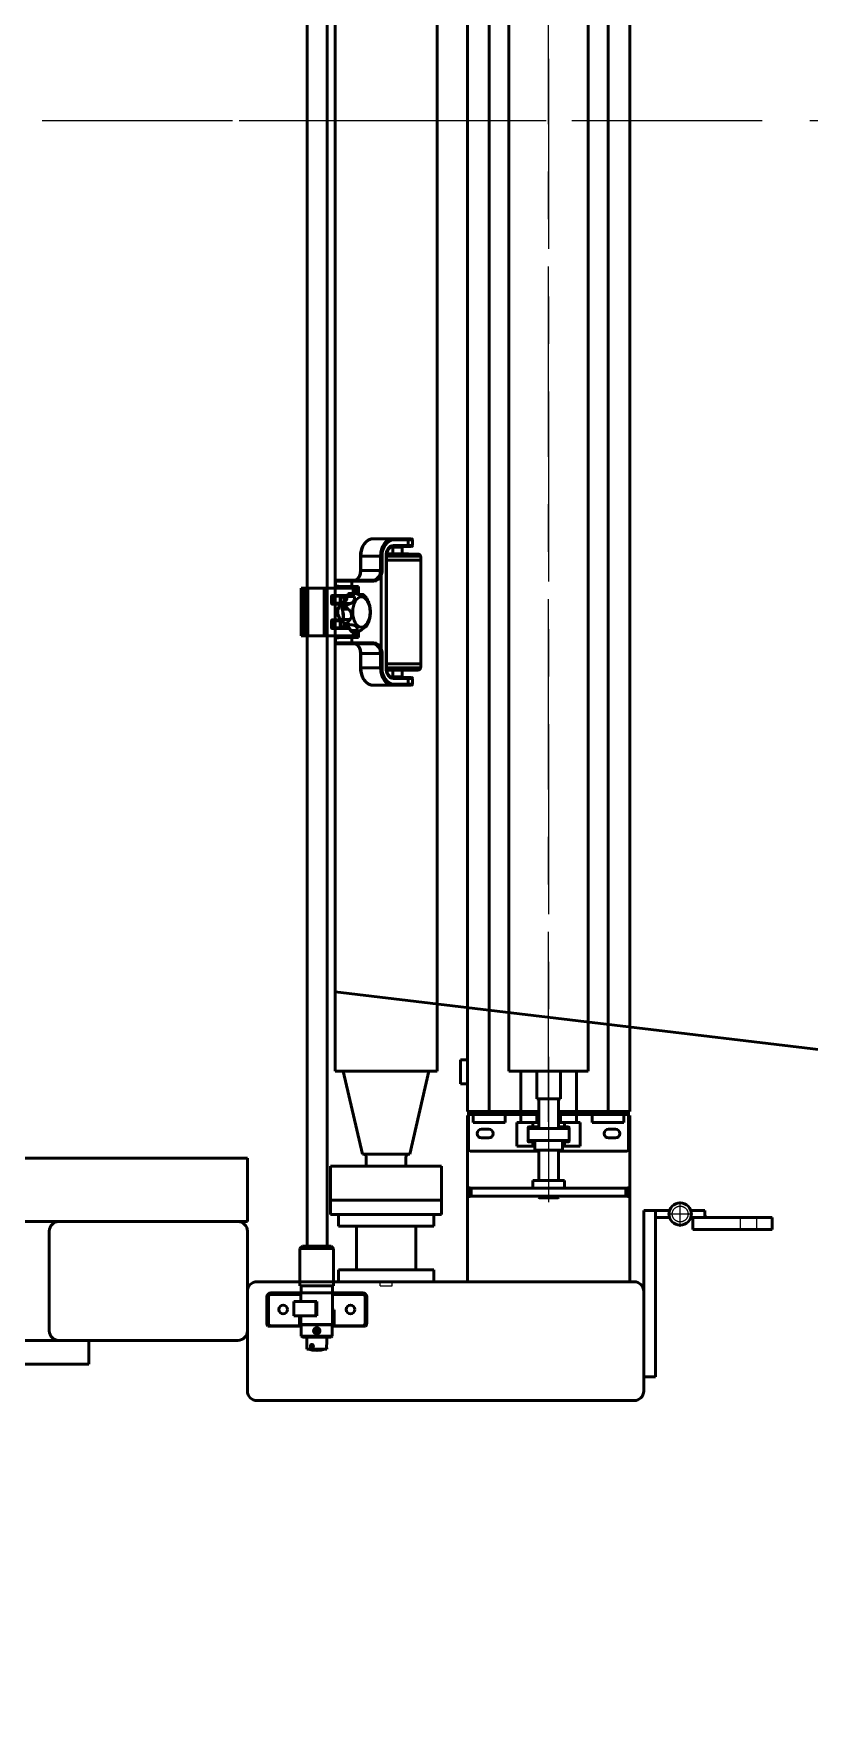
# Model space of a CAD drawing. Header units: millimetres. Extents: x 0 to 35640, y 0 to 17820.
# Drawn here: x 21320 to 22300, y 5279 to 7389 of the extents above; entities that cross this region are included whole.
import ezdxf

# ---------------------------------------------------------------- set-up
doc = ezdxf.new("R2010")
doc.units = ezdxf.units.MM
doc.header["$LTSCALE"] = 60
for name, pattern in [('ACISOWELD', [3, 2, -1]), ('AM_ISO02W050x2', [3.75, 3, -0.75]), ('AM_ISO08W050x2', [9, 6, -0.75, 1.5, -0.75]), ('CENTER', [7, 4, -1, 1, -1])]:
    doc.linetypes.add(name, pattern=pattern)
for name, color, linetype, lineweight in [('AM_0', 7, 'Continuous', 50), ('AM_3', 6, 'ACISOWELD', 25), ('AM_7', 4, 'CENTER', 25), ('AM_8', 1, 'Continuous', 25)]:
    doc.layers.add(name, color=color, linetype=linetype, lineweight=lineweight)

# ---------------------------------------------------------------- blocks, each defined once
blk = doc.blocks.new('ANC BASE USC')
at = {"layer": 'AM_0', "color": 1, "linetype": 'Continuous'}
for p, q in [((410, 0), (0, 0)), ((0, 0), (0, -80)), ((1310, 0), (510, 0)), ((2050, 0), (1410, 0)), ((2050, 0), (2050, -80)), ((0, -80), (415, -80)), ((505, -80), (1315, -80)), ((1405, -80), (2050, -80))]:
    blk.add_line(p, q, dxfattribs=at)
blk = doc.blocks.new('MONT USC')
at = {"layer": 'AM_0', "color": 1, "linetype": 'Continuous'}
for p, q in [((-113, 150), (113, 150)), ((-125, 11.01), (-125, 138)), ((125, 138), (125, 12)), ((113, 0), (-113, 0))]:
    blk.add_line(p, q, dxfattribs=at)
for centre, start, end in [((-113, 138), 90, 180), ((113, 138), 0, 90), ((-113, 12), 180, 270), ((113, 12), 270, 0)]:
    blk.add_arc(centre, 12, start, end, dxfattribs=at)
blk = doc.blocks.new('A$C8b9744b1')
at = {"color": 1}
for p, q in [((5639.3, 425.3), (5639.3, 635.3)), ((5640.8, 635.3), (5639.3, 635.3)), ((5844.3, 635.3), (5842.8, 635.3)), ((5844.3, 635.3), (5844.3, 425.3)), ((5844.3, 425.3), (5639.3, 425.3))]:
    blk.add_line(p, q, dxfattribs=at)
at = {"layer": 'AM_0', "color": 1}
for p, q in [((5437.3, 3312.3), (5437.3, 470.3)), ((5462.3, 470.3), (5462.3, 3312.3)), ((5639.3, 3142.3), (5639.3, 705.3)), ((5666.8, 3142.3), (5666.8, 640.3)), ((5816.8, 640.3), (5816.8, 3142.3)), ((5844.3, 640.3), (5844.3, 3142.3)), ((5472.3, 3091.3), (5472.3, 691.3)), ((5601.3, 3091.3), (5601.3, 691.3)), ((5691.8, 691.3), (5691.8, 3091.3)), ((5791.8, 691.3), (5791.8, 3091.3)), ((5532.3, 1363.4), (5520.4, 1363.4)), ((5532.3, 1363.4), (5533.4, 1363.4)), ((5545.2, 1363.4), (5533.4, 1363.4)), ((5563.6, 1363.4), (5545.2, 1363.4)), ((5545.2, 1353.4), (5563.6, 1353.4)), ((5545.7, 1353.4), (5545.2, 1352.9)), ((5557.2, 1352.9), (5545.2, 1352.9)), ((5545.2, 1352.9), (5545.2, 1344.4)), ((5546.2, 1361.9), (5564.6, 1361.9)), ((5564.6, 1354.9), (5546.2, 1354.9)), ((5556.7, 1353.4), (5557.2, 1352.9)), ((5557.2, 1352.9), (5557.2, 1344.4)), ((5563.6, 1363.4), (5568.7, 1363.4)), ((5568.7, 1353.4), (5563.6, 1353.4)), ((5570.2, 1361.9), (5564.6, 1361.9)), ((5564.6, 1361.9), (5564.6, 1354.9)), ((5564.6, 1354.9), (5570.2, 1354.9)), ((5570.2, 1354.9), (5570.2, 1361.9)), ((5504.4, 1341.4), (5504.9, 1341.4)), ((5504.4, 1341.4), (5504.4, 1323.2)), ((5504.9, 1323.2), (5504.9, 1341.4)), ((5504.9, 1341.4), (5529.6, 1341.4)), ((5531.7, 1341.4), (5529.6, 1341.4)), ((5529.6, 1341.4), (5529.6, 1323.2)), ((5531.7, 1323.2), (5531.7, 1341.4)), ((5536.7, 1341.4), (5536.7, 1200.4)), ((5536.7, 1341.4), (5537.1, 1341.4)), ((5537.1, 1341.4), (5537.1, 1200.4)), ((5580.3, 1341.2), (5537.1, 1341.2)), ((5537.1, 1336.4), (5580.7, 1336.4)), ((5576.8, 1344.1), (5537.3, 1344.1)), ((5537.3, 1343.8), (5578.2, 1343.8)), ((5578.2, 1343.8), (5537.3, 1343.8)), ((5565.2, 1344.4), (5537.4, 1344.4)), ((5565.2, 1344.4), (5565.4, 1344.1)), ((5580.7, 1336.4), (5580.7, 1205.4)), ((5472.8, 1303.4), (5472.8, 1309.7)), ((5493.7, 1309.7), (5472.8, 1309.7)), ((5474.3, 1311.2), (5492.8, 1311.2)), ((5520, 1311.2), (5492.8, 1311.2)), ((5493.7, 1303.2), (5493.7, 1309.7)), ((5493.7, 1309.7), (5520.9, 1309.7)), ((5504.9, 1323.2), (5504.4, 1323.2)), ((5529.6, 1323.2), (5504.9, 1323.2)), ((5531.7, 1323.2), (5529.6, 1323.2)), ((5530.7, 1224.7), (5530.7, 1317)), ((5429.4, 1301.1), (5429.4, 1240.6)), ((5429.4, 1301.1), (5429.5, 1301.1)), ((5429.5, 1240.6), (5429.5, 1301.1)), ((5429.5, 1301.1), (5433, 1301.1)), ((5433, 1301.1), (5434.6, 1301.1)), ((5433, 1240.6), (5433, 1301.1)), ((5434.6, 1301.1), (5434.6, 1240.6)), ((5434.6, 1301.1), (5437, 1301.1)), ((5437, 1240.6), (5437, 1301.1)), ((5437, 1301.1), (5438.1, 1301.1)), ((5438.1, 1301.1), (5438.1, 1240.6)), ((5458.8, 1301.1), (5438.1, 1301.1)), ((5458.8, 1301.1), (5462.1, 1301.1)), ((5458.8, 1301.1), (5458.8, 1240.6)), ((5462.1, 1240.6), (5462.1, 1301.1)), ((5462.1, 1301.1), (5495.3, 1301.1)), ((5467.9, 1290.9), (5467.9, 1281.9)), ((5467.9, 1290.9), (5468.1, 1290.9)), ((5468.1, 1290.9), (5469.6, 1290.9)), ((5468.1, 1290.9), (5468.1, 1281.9)), ((5488.2, 1291.9), (5468.9, 1291.9)), ((5469.6, 1290.9), (5478.8, 1290.9)), ((5469.6, 1281.9), (5469.6, 1290.9)), ((5476.6, 1303.4), (5472.8, 1303.4)), ((5476.6, 1303.4), (5476.6, 1303.2)), ((5493.7, 1303.2), (5476.6, 1303.2)), ((5478.1, 1301.9), (5478.3, 1301.9)), ((5478.1, 1301.1), (5478.1, 1301.9)), ((5478.3, 1301.1), (5478.3, 1301.9)), ((5478.3, 1301.9), (5480, 1301.9)), ((5478.8, 1290.9), (5478.8, 1281.9)), ((5479.4, 1281.4), (5479.4, 1291.9)), ((5480.6, 1301.9), (5480, 1301.9)), ((5480, 1301.9), (5480, 1301.1)), ((5480.6, 1301.1), (5480.6, 1301.9)), ((5486.5, 1285.9), (5486.5, 1291.9)), ((5496.5, 1290.3), (5487.8, 1290.3)), ((5489.5, 1294), (5494, 1294)), ((5494.2, 1294.1), (5489.7, 1294.1)), ((5496.7, 1294.4), (5490.7, 1294.4)), ((5493.7, 1303.2), (5501.9, 1303.2)), ((5495.3, 1301.1), (5495.3, 1294.4)), ((5495.3, 1301.1), (5496, 1301.1)), ((5496, 1301.1), (5496, 1294.4)), ((5499.1, 1294.1), (5499.1, 1303.2)), ((5500.3, 1293.8), (5500.3, 1303.2)), ((5507.2, 1293.2), (5501.4, 1293.2)), ((5507.6, 1293.1), (5501.8, 1293.1)), ((5501.9, 1293.2), (5501.9, 1303.2)), ((5468.1, 1281.9), (5467.9, 1281.9)), ((5469.6, 1281.9), (5468.1, 1281.9)), ((5482.4, 1280.9), (5468.9, 1280.9)), ((5478.8, 1281.9), (5469.6, 1281.9)), ((5475.1, 1274.9), (5475.7, 1274.9)), ((5475.1, 1266.9), (5475.7, 1266.9)), ((5475.8, 1275.1), (5475.3, 1275.1)), ((5475.3, 1266.6), (5475.8, 1266.6)), ((5483, 1281.4), (5479.4, 1281.4)), ((5481, 1279.9), (5481.8, 1279.9)), ((5485.7, 1278.2), (5481.2, 1278.2)), ((5481.2, 1278), (5485.7, 1278)), ((5489.1, 1274.3), (5481.4, 1274.3)), ((5485.8, 1285.4), (5483, 1285.4)), ((5483, 1285.4), (5483, 1281.4)), ((5491.8, 1281.5), (5483.2, 1281.5)), ((5485.8, 1284.5), (5485.8, 1285.4)), ((5486.2, 1285.4), (5485.8, 1285.4)), ((5467.9, 1259.9), (5467.9, 1250.9)), ((5467.9, 1259.9), (5468.1, 1259.9)), ((5468.1, 1250.9), (5467.9, 1250.9)), ((5468.1, 1259.9), (5469.6, 1259.9)), ((5468.1, 1259.9), (5468.1, 1250.9)), ((5469.6, 1250.9), (5468.1, 1250.9)), ((5468.9, 1260.9), (5482.7, 1260.9)), ((5468.9, 1249.9), (5491, 1249.9)), ((5469.6, 1259.9), (5478.8, 1259.9)), ((5469.6, 1250.9), (5469.6, 1259.9)), ((5478.8, 1250.9), (5469.6, 1250.9)), ((5478.8, 1259.9), (5478.8, 1250.9)), ((5479.4, 1249.9), (5479.4, 1260.4)), ((5479.4, 1260.4), (5482.7, 1260.4)), ((5481, 1261.9), (5482.9, 1261.9)), ((5491.5, 1261.5), (5482.9, 1261.5)), ((5483, 1257.1), (5483, 1256.4)), ((5483, 1256.4), (5483.2, 1256.4)), ((5487.6, 1256.7), (5483.1, 1256.7)), ((5483.2, 1256.5), (5487.7, 1256.5)), ((5492.7, 1254.6), (5484.9, 1254.6)), ((5486.5, 1249.9), (5486.5, 1254.3)), ((5488.5, 1253.1), (5488.5, 1249.9)), ((5499.7, 1247.6), (5492, 1247.6)), ((5498.4, 1245.9), (5493.9, 1245.9)), ((5494, 1245.9), (5498.5, 1245.9)), ((5498.8, 1245.9), (5494.1, 1245.9)), ((5495.3, 1245.9), (5495.3, 1240.6)), ((5496, 1245.9), (5496, 1240.6)), ((5499.1, 1238.6), (5499.1, 1245.9)), ((5500.3, 1238.6), (5500.3, 1246)), ((5501.9, 1238.6), (5501.9, 1246.3)), ((5511.3, 1252.4), (5511.1, 1252.4)), ((5429.5, 1240.6), (5429.4, 1240.6)), ((5433, 1240.6), (5429.5, 1240.6)), ((5434.6, 1240.6), (5433, 1240.6)), ((5437, 1240.6), (5434.6, 1240.6)), ((5438.1, 1240.6), (5437, 1240.6)), ((5438.1, 1240.6), (5458.8, 1240.6)), ((5462.1, 1240.6), (5458.8, 1240.6)), ((5495.3, 1240.6), (5462.1, 1240.6)), ((5472.8, 1238.4), (5476.6, 1238.4)), ((5472.8, 1232.1), (5472.8, 1238.4)), ((5472.8, 1232.1), (5493.7, 1232.1)), ((5492.8, 1230.6), (5474.3, 1230.6)), ((5476.6, 1238.6), (5476.6, 1238.4)), ((5476.6, 1238.6), (5493.7, 1238.6)), ((5478.1, 1239.9), (5478.1, 1240.6)), ((5478.1, 1239.9), (5478.3, 1239.9)), ((5478.3, 1239.9), (5478.3, 1240.6)), ((5480, 1239.9), (5478.3, 1239.9)), ((5480, 1240.6), (5480, 1239.9)), ((5480.6, 1239.9), (5480, 1239.9)), ((5480.6, 1239.9), (5480.6, 1240.6)), ((5492.8, 1230.6), (5520, 1230.6)), ((5501.9, 1238.6), (5493.7, 1238.6)), ((5493.7, 1232.1), (5493.7, 1238.6)), ((5520.9, 1232.1), (5493.7, 1232.1)), ((5496, 1240.6), (5495.3, 1240.6)), ((5504.4, 1218.6), (5504.9, 1218.6)), ((5504.4, 1218.6), (5504.4, 1200.4)), ((5504.9, 1200.4), (5504.9, 1218.6)), ((5504.9, 1218.6), (5529.6, 1218.6)), ((5529.6, 1218.6), (5531.7, 1218.6)), ((5529.6, 1218.6), (5529.6, 1200.4)), ((5531.7, 1200.4), (5531.7, 1218.6)), ((5537.1, 1205.4), (5580.7, 1205.4)), ((5504.4, 1200.4), (5504.9, 1200.4)), ((5529.6, 1200.4), (5504.9, 1200.4)), ((5531.7, 1200.4), (5529.6, 1200.4)), ((5536.7, 1200.4), (5537.1, 1200.4)), ((5580.3, 1200.5), (5537.1, 1200.5)), ((5578.2, 1197.9), (5537.3, 1197.9)), ((5537.3, 1197.9), (5578.2, 1197.9)), ((5576.8, 1197.6), (5537.3, 1197.6)), ((5537.4, 1197.4), (5565.2, 1197.4)), ((5545.2, 1188.9), (5545.2, 1197.4)), ((5545.2, 1188.9), (5557.2, 1188.9)), ((5545.7, 1188.4), (5545.2, 1188.9)), ((5563.6, 1188.4), (5545.2, 1188.4)), ((5546.2, 1186.9), (5564.6, 1186.9)), ((5556.7, 1188.4), (5557.2, 1188.9)), ((5557.2, 1188.9), (5557.2, 1197.4)), ((5563.6, 1188.4), (5568.7, 1188.4)), ((5570.2, 1186.9), (5564.6, 1186.9)), ((5564.6, 1186.9), (5564.6, 1179.9)), ((5565.2, 1197.4), (5565.4, 1197.6)), ((5570.2, 1179.9), (5570.2, 1186.9)), ((5520.4, 1178.4), (5545.2, 1178.4)), ((5545.2, 1178.4), (5563.6, 1178.4)), ((5564.6, 1179.9), (5546.2, 1179.9)), ((5568.7, 1178.4), (5563.6, 1178.4)), ((5564.6, 1179.9), (5570.2, 1179.9)), ((5630.8, 675.3), (5630.8, 705.3)), ((5630.8, 705.3), (5639.3, 705.3)), ((5639.3, 705.3), (5639.3, 640.3)), ((5601.3, 691.3), (5472.3, 691.3)), ((5506.8, 586.3), (5482.7, 691.3)), ((5566.8, 586.3), (5590.9, 691.3)), ((5639.3, 675.3), (5630.8, 675.3)), ((5691.8, 691.3), (5791.8, 691.3)), ((5706.8, 640.3), (5706.8, 691.3)), ((5726.8, 656.3), (5726.8, 691.3)), ((5756.8, 656.3), (5756.8, 691.3)), ((5776.8, 640.3), (5776.8, 691.3)), ((5726.8, 656.3), (5756.8, 656.3)), ((5729.3, 618.8), (5729.3, 656.3)), ((5754.3, 618.8), (5754.3, 656.3)), ((5639.3, 640.3), (5729.3, 640.3)), ((5640.8, 640.3), (5640.8, 592.3)), ((5729.3, 636.3), (5640.8, 636.3)), ((5646.8, 636.3), (5646.8, 626.3)), ((5686.8, 626.3), (5686.8, 636.3)), ((5726.8, 636.3), (5706.8, 636.3)), ((5706.8, 636.3), (5706.8, 626.3)), ((5726.8, 636.3), (5726.8, 640.3)), ((5726.8, 626.3), (5726.8, 636.3)), ((5754.3, 640.3), (5844.3, 640.3)), ((5842.8, 636.3), (5754.3, 636.3)), ((5756.8, 636.3), (5756.8, 640.3)), ((5776.8, 636.3), (5756.8, 636.3)), ((5756.8, 636.3), (5756.8, 626.3)), ((5776.8, 626.3), (5776.8, 636.3)), ((5796.8, 626.3), (5796.8, 636.3)), ((5836.8, 636.3), (5836.8, 626.3)), ((5842.8, 592.3), (5842.8, 640.3)), ((5646.8, 626.3), (5686.8, 626.3)), ((5657.3, 617.8), (5666.3, 617.8)), ((5729.3, 626.3), (5701.8, 626.3)), ((5701.8, 626.3), (5701.8, 596.3)), ((5706.8, 626.3), (5726.8, 626.3)), ((5715.9, 619.8), (5715.9, 602.8)), ((5716.8, 618.8), (5741.8, 618.8)), ((5729.3, 620.8), (5716.9, 620.8)), ((5721.9, 626.3), (5721.9, 620.8)), ((5741.8, 618.8), (5766.8, 618.8)), ((5781.8, 626.3), (5754.3, 626.3)), ((5766.8, 620.8), (5754.3, 620.8)), ((5756.8, 626.3), (5776.8, 626.3)), ((5761.7, 620.8), (5761.7, 626.3)), ((5767.8, 602.8), (5767.8, 619.8)), ((5781.8, 596.3), (5781.8, 626.3)), ((5836.8, 626.3), (5796.8, 626.3)), ((5817.3, 617.8), (5826.3, 617.8)), ((5657.3, 606.8), (5666.3, 606.8)), ((5701.8, 596.3), (5724.3, 596.3)), ((5716.8, 603.8), (5741.8, 603.8)), ((5716.9, 601.8), (5724.3, 601.8)), ((5721.9, 601.8), (5721.9, 596.3)), ((5724.3, 591.3), (5724.3, 603.8)), ((5724.3, 591.3), (5741.8, 591.3)), ((5729.3, 553.3), (5729.3, 591.3)), ((5741.8, 603.8), (5766.8, 603.8)), ((5741.8, 591.3), (5759.3, 591.3)), ((5754.3, 553.3), (5754.3, 591.3)), ((5759.3, 591.3), (5759.3, 603.8)), ((5759.3, 601.8), (5766.8, 601.8)), ((5759.3, 596.3), (5781.8, 596.3)), ((5761.7, 596.3), (5761.7, 601.8)), ((5817.3, 606.8), (5826.3, 606.8)), ((5466.8, 528.3), (5466.8, 571.3)), ((5606.8, 571.3), (5466.8, 571.3)), ((5506.8, 586.3), (5566.8, 586.3)), ((5511.8, 582.3), (5511.8, 571.3)), ((5561.8, 571.3), (5561.8, 582.3)), ((5606.8, 528.3), (5606.8, 571.3)), ((5642.8, 590.3), (5729.3, 590.3)), ((5754.3, 590.3), (5840.8, 590.3)), ((5721.8, 553.3), (5741.8, 553.3)), ((5721.8, 553.3), (5721.8, 544.3)), ((5741.8, 553.3), (5761.8, 553.3)), ((5761.8, 553.3), (5761.8, 544.3)), ((5466.8, 528.3), (5466.8, 510.3)), ((5606.8, 528.3), (5466.8, 528.3)), ((5466.8, 528.3), (5606.8, 528.3)), ((5606.8, 510.3), (5606.8, 528.3)), ((5639.8, 543.3), (5639.8, 533.3)), ((5639.8, 543.3), (5639.8, 533.3)), ((5639.8, 543.3), (5741.8, 543.3)), ((5639.8, 533.3), (5741.8, 533.3)), ((5644.3, 543.3), (5644.3, 533.3)), ((5729.3, 531.8), (5729.3, 533.3)), ((5729.3, 531.8), (5729.8, 531.3)), ((5729.3, 531.8), (5754.3, 531.8)), ((5729.8, 531.3), (5753.8, 531.3)), ((5741.9, 543.3), (5843.8, 543.3)), ((5741.9, 533.3), (5843.8, 533.3)), ((5754.3, 531.8), (5753.8, 531.3)), ((5754.3, 531.8), (5754.3, 533.3)), ((5839.3, 543.3), (5839.3, 533.3)), ((5843.8, 543.3), (5843.8, 533.3)), ((5466.8, 510.3), (5529.3, 510.3)), ((5476.8, 495.3), (5476.8, 510.3)), ((5476.8, 510.3), (5596.8, 510.3)), ((5544.3, 510.3), (5606.8, 510.3)), ((5596.8, 495.3), (5596.8, 510.3)), ((5861.8, 305.3), (5861.8, 515.3)), ((5861.8, 515.3), (5876.8, 515.3)), ((5876.8, 506.3), (5876.8, 515.3)), ((5876.8, 515.3), (5894.6, 515.3)), ((5876.8, 515.3), (5876.8, 305.3)), ((5938.8, 515.3), (5921.1, 515.3)), ((5938.8, 506.3), (5938.8, 515.3)), ((5476.8, 495.3), (5596.8, 495.3)), ((5499.3, 440.3), (5499.3, 495.3)), ((5574.3, 440.3), (5574.3, 495.3)), ((5876.8, 506.3), (5894.6, 506.3)), ((5923.8, 506.3), (5921.1, 506.3)), ((6023.8, 506.3), (5923.8, 506.3)), ((5923.8, 506.3), (5923.8, 491.3)), ((6023.8, 491.3), (5923.8, 491.3)), ((6023.8, 506.3), (6023.8, 491.3)), ((5431.1, 470.3), (5428.1, 467.3)), ((5470.6, 467.3), (5428.1, 467.3)), ((5428.1, 467.3), (5428.1, 420.3)), ((5431.1, 470.3), (5436.3, 470.3)), ((5436.5, 470.3), (5462.1, 470.3)), ((5462.3, 470.3), (5467.6, 470.3)), ((5467.6, 470.3), (5470.6, 467.3)), ((5470.6, 467.3), (5470.6, 465)), ((5470.6, 457.6), (5470.6, 420.3)), ((5373.8, 425.3), (5849.8, 425.3)), ((5476.8, 440.3), (5596.8, 440.3)), ((5476.8, 425.3), (5476.8, 440.3)), ((5596.8, 425.3), (5476.8, 425.3)), ((5476.8, 425.3), (5596.8, 425.3)), ((5596.8, 425.3), (5596.8, 440.3)), ((5361.8, 287.3), (5361.8, 413.3)), ((5386.3, 406.3), (5386.3, 372.8)), ((5386.3, 406.3), (5388.3, 406.3)), ((5388.3, 372.8), (5388.3, 406.3)), ((5429.3, 411.3), (5391.3, 411.3)), ((5391.3, 411.3), (5391.3, 409.3)), ((5391.3, 409.3), (5429.3, 409.3)), ((5428.1, 420.3), (5470.6, 420.3)), ((5429.3, 411.3), (5469.3, 411.3)), ((5429.3, 411.3), (5429.3, 400.3)), ((5429.6, 411.3), (5429.6, 420.3)), ((5469.1, 411.3), (5469.1, 420.3)), ((5507.3, 411.3), (5469.3, 411.3)), ((5469.3, 411.3), (5469.3, 371.3)), ((5469.3, 409.3), (5507.3, 409.3)), ((5507.3, 411.3), (5507.3, 409.3)), ((5512.3, 406.3), (5510.3, 406.3)), ((5510.3, 406.3), (5510.3, 372.8)), ((5512.3, 372.8), (5512.3, 406.3)), ((5861.8, 413.3), (5861.8, 287.3)), ((5420.3, 400.3), (5420.4, 400.3)), ((5420.3, 400.3), (5420.3, 382.3)), ((5420.4, 382.3), (5420.3, 382.3)), ((5420.4, 400.3), (5448.2, 400.3)), ((5420.4, 382.3), (5420.4, 400.3)), ((5448.2, 382.3), (5420.4, 382.3)), ((5427.3, 382.3), (5427.3, 369.8)), ((5429.3, 382.3), (5429.3, 371.3)), ((5448.2, 400.3), (5448.2, 382.3)), ((5448.2, 400.3), (5448.3, 400.3)), ((5448.3, 382.3), (5448.2, 382.3)), ((5449.3, 400.3), (5448.3, 400.3)), ((5448.3, 382.3), (5448.3, 400.3)), ((5448.3, 382.3), (5449.3, 382.3)), ((5449.3, 400.3), (5449.3, 382.3)), ((5471.3, 389.8), (5469.3, 387.8)), ((5471.3, 389.8), (5469.3, 389.8)), ((5471.3, 369.8), (5471.3, 389.8)), ((5386.3, 372.8), (5388.3, 372.8)), ((5387.7, 369.3), (5391.3, 369.3)), ((5427.3, 369.8), (5391.3, 369.8)), ((5391.3, 369.3), (5391.3, 369.8)), ((5391.3, 369.3), (5427.3, 369.3)), ((5427.3, 369.8), (5428.1, 369.8)), ((5427.3, 369.3), (5427.3, 369.8)), ((5427.3, 369.3), (5428.1, 369.3)), ((5428.1, 369.8), (5429.3, 369.8)), ((5428.1, 369.3), (5429.4, 369.3)), ((5429.3, 369.8), (5429.3, 371.3)), ((5469.3, 371.3), (5429.3, 371.3)), ((5429.3, 369.8), (5429.8, 369.8)), ((5429.8, 369.3), (5429.4, 369.3)), ((5430.3, 371.3), (5429.8, 370.8)), ((5468.8, 370.8), (5429.8, 370.8)), ((5429.8, 356.8), (5429.8, 370.8)), ((5447.1, 364), (5448.8, 365.6)), ((5447.6, 361.7), (5447.1, 364)), ((5449.9, 361.1), (5447.6, 361.7)), ((5448.8, 365.6), (5451, 364.9)), ((5451.5, 362.7), (5449.9, 361.1)), ((5451, 364.9), (5451.5, 362.7)), ((5468.3, 371.3), (5468.8, 370.8)), ((5468.8, 356.8), (5468.8, 370.8)), ((5468.8, 369.8), (5469.3, 369.8)), ((5469.2, 369.3), (5468.8, 369.3)), ((5469.2, 369.3), (5470.5, 369.3)), ((5469.3, 369.8), (5469.3, 371.3)), ((5469.3, 369.8), (5470.5, 369.8)), ((5470.5, 369.8), (5471.3, 369.8)), ((5470.5, 369.3), (5471.3, 369.3)), ((5471.3, 369.8), (5471.3, 369.3)), ((5507.3, 369.8), (5471.3, 369.8)), ((5471.3, 369.3), (5507.3, 369.3)), ((5507.3, 369.8), (5507.3, 369.3)), ((5507.3, 369.3), (5510.9, 369.3)), ((5512.3, 372.8), (5510.3, 372.8)), ((5429.8, 356.8), (5468.8, 356.8)), ((5431.3, 355.3), (5429.8, 356.8)), ((5467.3, 355.3), (5431.3, 355.3)), ((5436.8, 355.3), (5436.8, 340.3)), ((5461.8, 340.3), (5436.8, 340.3)), ((5461.8, 355.3), (5461.8, 346.1)), ((5461.8, 341.6), (5461.8, 340.3)), ((5467.3, 355.3), (5468.8, 356.8)), ((5876.8, 305.3), (5861.8, 305.3)), ((5849.8, 275.3), (5373.8, 275.3))]:
    blk.add_line(p, q, dxfattribs=at)
blk.add_lwpolyline([(5161.8, 321.2), (4535.6, 321.2), (4535.6, 351.2), (5161.8, 351.2)], close=True, dxfattribs=at)
for centre, radius in [((5907.8, 510.8), 14), ((5406.8, 390.3), 5.5), ((5491.8, 390.3), 5.5), ((5449.3, 363.3), 4), ((5449.3, 363.3), 3.7), ((5449.3, 363.3), 2.31)]:
    blk.add_circle(centre, radius, dxfattribs=at)
for centre, radius, start, end in [((5568.7, 1361.9), 1.5, 0, 90), ((5568.7, 1354.9), 1.5, 270, 0), ((5576.8, 1340.6), 3.5, 67.1937, 90), ((5576.8, 1340.6), 3.5, 9.5941, 67.1937), ((5551.7, 1336.4), 29, 0, 9.5941), ((5474.3, 1309.7), 1.5, 90, 180), ((5474.3, 1232.1), 1.5, 180, 270), ((5551.7, 1205.4), 29, 350.4059, 0), ((5568.7, 1186.9), 1.5, 0, 90), ((5576.8, 1201.1), 3.5, 270, 292.8063), ((5576.8, 1201.1), 3.5, 292.8063, 350.4059), ((5568.7, 1179.9), 1.5, 270, 0), ((5657.3, 612.3), 5.5, 90, 270), ((5666.3, 612.3), 5.5, 270, 90), ((5716.8, 617.8), 1, 90, 180), ((5716.9, 619.8), 1, 90, 180), ((5766.8, 619.8), 1, 0, 90), ((5766.8, 617.8), 1, 0, 90), ((5817.3, 612.3), 5.5, 90, 270), ((5826.3, 612.3), 5.5, 270, 90), ((5642.8, 592.3), 2, 180, 270), ((5716.8, 604.8), 1, 180, 270), ((5716.9, 602.8), 1, 180, 270), ((5766.8, 604.8), 1, 270, 0), ((5766.8, 602.8), 1, 270, 0), ((5840.8, 592.3), 2, 270, 0), ((5507.8, 582.3), 4, 0, 90), ((5565.8, 582.3), 4, 90, 180), ((5720.8, 544.3), 1, 270, 0), ((5762.8, 544.3), 1, 180, 270), ((5373.8, 413.3), 12, 90, 180), ((5849.8, 413.3), 12, 0, 90), ((5391.3, 406.3), 5, 90, 180), ((5391.3, 406.3), 3, 90, 180), ((5507.3, 406.3), 5, 0, 90), ((5507.3, 406.3), 3, 0, 90), ((5391.3, 372.8), 5, 180, 224.427), ((5391.3, 372.8), 3, 180, 270), ((5431.3, 369.8), 2, 180, 194.4775), ((5449.3, 363.3), 2.31, 163.5173, 223.5173), ((5449.3, 363.3), 2.31, 103.5173, 163.5173), ((5449.3, 363.3), 2.31, 223.5173, 283.5173), ((5449.3, 363.3), 2.31, 43.5173, 103.5173), ((5449.3, 363.3), 2.31, 283.5173, 343.5173), ((5449.3, 363.3), 2.31, 343.5173, 43.5173), ((5467.3, 369.8), 2, 345.5225, 0), ((5507.3, 372.8), 3, 270, 0), ((5507.3, 372.8), 5, 315.573, 0), ((5449.3, 379.4), 40.7, 253.8818, 286.1182), ((5373.8, 287.3), 12, 180, 270), ((5849.8, 287.3), 12, 270, 0)]:
    blk.add_arc(centre, radius, start, end, dxfattribs=at)
for centre, major_axis, ratio, start_param, end_param in [((5520.4, 1341.4), (0, 22), 0.707107, 0, 1.570796), ((5545.2, 1341.4), (0, 22), 0.707107, 0, 1.570796), ((5546.2, 1341.4), (0, 20.5), 0.707107, 0, 1.570796), ((5546.2, 1341.4), (0, 13.5), 0.707107, 0, 1.570796), ((5545.2, 1361.9), (0, 1.5), 0.707107, 4.712389, 6.283185), ((5545.2, 1354.9), (0, -1.5), 0.707107, 0, 1.570796), ((5563.6, 1361.9), (0, 1.5), 0.707107, 4.712389, 6.283185), ((5563.6, 1354.9), (0, -1.5), 0.707107, 0, 1.570796), ((5492.8, 1309.7), (0, 1.5), 0.608267, 4.712389, 6.283185), ((5497.5, 1323.2), (0, 12), 0.601874, 3.141593, 4.252735), ((5496.4, 1323.2), (0, 12), 0.707107, 4.252735, 4.712389), ((5520, 1323.2), (0, -12), 0.81234, 0, 1.111143), ((5520, 1309.7), (0, 1.5), 0.608267, 4.712389, 6.283185), ((5520.9, 1323.2), (0, 13.5), 0.800647, 3.141593, 4.255976), ((5521.1, 1323.2), (0, -12), 0.707107, 1.111143, 1.570796), ((5522.2, 1323.2), (0, 13.5), 0.707107, 4.236507, 4.712389), ((5468.9, 1290.9), (-1.02, 0), 0.981325, 4.712389, 6.283185), ((5469.1, 1290.9), (0, 1), 0.999915, 0, 1.570796), ((5470.3, 1290.9), (0, 1), 0.707107, 0, 1.570796), ((5479.6, 1301.9), (0, 2), 0.669131, 0.863212, 1.570796), ((5479.5, 1290.9), (0, 1), 0.707107, 0, 1.570796), ((5481.5, 1301.9), (0, -2), 0.757408, 4.004805, 4.712389), ((5481.8, 1301.9), (0, 1.5), 0.786833, 0.522315, 1.570796), ((5479.7, 1295.2), (0, 15), 0.573576, 3.562275, 4.380256), ((5483.2, 1288.9), (0, 1.58), 0.707107, 3.449764, 5.975014), ((5490.7, 1289.4), (0, 5), 0.573576, 0.403234, 1.403168), ((5494.9, 1270.9), (0, 25), 0.573576, 0.376402, 0.385345), ((5490.7, 1289.4), (0, 5), 0.573576, 0, 0.358513), ((5499.4, 1270.9), (0, 25), 0.573576, 0.376402, 0.385345), ((5468.9, 1281.9), (-1.02, 0), 0.981325, 0, 1.570796), ((5469.1, 1281.9), (0, -1), 0.999915, 4.712389, 6.283185), ((5470.3, 1281.9), (0, -1), 0.707107, 4.712389, 6.283185), ((5478.1, 1270.9), (0, -6.5), 0.582425, 3.999732, 5.425046), ((5479.7, 1270.9), (0, -8), 0.573576, 3.46961, 5.955168), ((5480.3, 1270.9), (0, -8), 0.573576, 4.174039, 5.250739), ((5481, 1270.9), (0, 9), 0.573576, 0, 3.141593), ((5479.5, 1281.9), (0, -1), 0.707107, 4.712389, 6.283185), ((5483.9, 1276.6), (0, 5), 0.573576, 1.300832, 2.053869), ((5483.9, 1276.6), (0, 5), 0.573576, 0.256177, 1.256111), ((5494.9, 1270.9), (0, -25), 0.573576, 4.415592, 4.424536), ((5474.5, 1265.3), (0, 15), 0.573576, 4.459873, 5.359967), ((5490, 1270.9), (0, -13), 0.573576, 4.724653, 5.110046), ((5499.4, 1270.9), (0, -25), 0.573576, 4.415592, 4.424536), ((5468.9, 1259.9), (-1.02, 0), 0.981325, 4.712389, 6.283185), ((5468.9, 1250.9), (-1.02, 0), 0.981325, 0, 1.570796), ((5469.1, 1259.9), (0, 1), 0.999915, 0, 1.570796), ((5469.1, 1250.9), (0, -1), 0.999915, 4.712389, 6.283185), ((5470.3, 1259.9), (0, 1), 0.707107, 0, 1.570796), ((5470.3, 1250.9), (0, -1), 0.707107, 4.712389, 6.283185), ((5479.5, 1259.9), (0, 1), 0.707107, 0, 1.570796), ((5479.5, 1250.9), (0, -1), 0.707107, 4.712389, 6.283185), ((5485.5, 1259.5), (0, 5), 0.573576, 1.153775, 2.153709), ((5494.9, 1270.9), (0, -25), 0.573576, 5.31319, 5.322134), ((5485.5, 1259.5), (0, -5), 0.573576, 5.340023, 6.093059), ((5483.2, 1252.9), (0, 1.58), 0.707107, 3.449764, 5.975014), ((5484.7, 1239.6), (0, 15), 0.573576, 5.275357, 6.257565), ((5499.4, 1270.9), (0, -25), 0.573576, 5.31319, 5.322134), ((5494.1, 1250.9), (0, -5), 0.573576, 5.439862, 6.192899), ((5494.9, 1270.9), (0, -25), 0.573576, 6.210788, 6.219732), ((5494.1, 1250.9), (0, -5), 0.573576, 6.237621, 6.283185), ((5499.4, 1270.9), (0, -25), 0.573576, 6.210788, 6.219732), ((5479.6, 1239.9), (0, 2), 0.669131, 1.570796, 2.278381), ((5481.5, 1239.9), (0, -2), 0.757408, 4.712389, 5.419973), ((5481.8, 1239.9), (0, 1.5), 0.786833, 1.570796, 2.619278), ((5492.8, 1232.1), (0, -1.5), 0.608267, 0, 1.570796), ((5497.5, 1218.6), (0, 12), 0.601874, 5.172043, 6.283185), ((5496.4, 1218.6), (0, 12), 0.707107, 4.712389, 5.172043), ((5520, 1232.1), (0, -1.5), 0.608267, 0, 1.570796), ((5520, 1218.6), (0, -12), 0.81234, 2.03045, 3.141593), ((5520.9, 1218.6), (0, 13.5), 0.800647, 5.168802, 6.283185), ((5521.1, 1218.6), (0, -12), 0.707107, 1.570796, 2.03045), ((5522.2, 1218.6), (0, 13.5), 0.707107, 4.712389, 5.188271), ((5520.4, 1200.4), (0, -22), 0.707107, 4.712389, 6.283185), ((5545.2, 1200.4), (0, -22), 0.707107, 4.712389, 6.283185), ((5546.2, 1200.4), (0, -20.5), 0.707107, 4.712389, 6.283185), ((5546.2, 1200.4), (0, -13.5), 0.707107, 4.712389, 6.283185), ((5545.2, 1186.9), (0, 1.5), 0.707107, 4.712389, 6.283185), ((5563.6, 1186.9), (0, 1.5), 0.707107, 4.712389, 6.283185), ((5545.2, 1179.9), (0, -1.5), 0.707107, 0, 1.570796), ((5563.6, 1179.9), (0, -1.5), 0.707107, 0, 1.570796), ((5428.9, 369.8), (0, -2), 0.391758, 4.712389, 4.965069), ((5469.7, 369.8), (0, 2), 0.391758, 4.459709, 4.712389)]:
    blk.add_ellipse(centre, major_axis=major_axis, ratio=ratio, start_param=start_param, end_param=end_param, dxfattribs=at)
for centre, major_axis, ratio in [((5484, 1288.9), (0, 1.62), 0.707107), ((5505.6, 1270.9), (0, 19), 0.573576), ((5484, 1252.9), (0, 1.62), 0.707107)]:
    blk.add_ellipse(centre, major_axis=major_axis, ratio=ratio, dxfattribs=at)
for points, knots in [([(5520.4, 1363.4), (5518.8, 1363.4), (5517.1, 1363), (5513.9, 1361.6), (5512.4, 1360.6), (5509.7, 1357.9), (5508.5, 1356.3), (5506.6, 1352.6), (5505.8, 1350.6), (5504.7, 1346.3), (5504.5, 1344), (5504.4, 1341.6), (5504.4, 1341.5), (5504.4, 1341.4)], [0, 0, 0, 0, 0.30027, 0.30027, 0.608895, 0.608895, 0.923054, 0.923054, 1.237213, 1.237213, 1.551372, 1.551372, 1.570796, 1.570796, 1.570796, 1.570796]), ([(5533.4, 1363.4), (5533.1, 1363.4), (5532.9, 1363.4), (5532.8, 1363.4), (5532.6, 1363.4), (5532.4, 1363.4), (5532.3, 1363.4)], [-0.0763378, -0.0763378, -0.0763378, -0.0763378, 0, 0, 0, 0.0763378, 0.0763378, 0.0763378, 0.0763378]), ([(5545.2, 1353.4), (5544.4, 1353.4), (5543.6, 1353.2), (5542.1, 1352.5), (5541.3, 1351.9), (5539.9, 1350.5), (5539.3, 1349.6), (5538.3, 1347.6), (5537.9, 1346.5), (5537.3, 1344.1), (5537.1, 1342.8), (5537.1, 1341.5), (5537.1, 1341.4), (5537.1, 1341.4)], [0, 0, 0, 0, 0.314159, 0.314159, 0.628319, 0.628319, 0.941658, 0.941658, 1.248183, 1.248183, 1.554465, 1.554465, 1.570796, 1.570796, 1.570796, 1.570796]), ([(5503.5, 1317.6), (5503.3, 1316.8), (5503, 1316), (5502.3, 1314.6), (5501.9, 1314), (5501.1, 1312.9), (5500.6, 1312.5), (5499.7, 1311.8), (5499.3, 1311.6), (5498.4, 1311.2), (5498, 1311.2), (5497.5, 1311.2)], [0.45727, 0.45727, 0.45727, 0.45727, 0.679975, 0.679975, 0.90268, 0.90268, 1.125386, 1.125386, 1.348091, 1.348091, 1.570796, 1.570796, 1.570796, 1.570796]), ([(5504.4, 1323.2), (5504.4, 1322.8), (5504.4, 1322.4), (5504.4, 1321.6), (5504.3, 1321.3), (5504.2, 1320.5), (5504.2, 1320.1), (5504, 1319.4), (5503.9, 1319), (5503.7, 1318.3), (5503.6, 1318), (5503.5, 1317.6)], [1.5707963, 1.5707963, 1.5707963, 1.5707963, 1.6631996, 1.6631996, 1.7556029, 1.7556029, 1.8480063, 1.8480063, 1.9404096, 1.9404096, 2.0328129, 2.0328129, 2.0328129, 2.0328129]), ([(5503.5, 1317.6), (5503.5, 1317.6), (5503.5, 1317.7), (5503.6, 1317.7), (5503.6, 1317.8), (5503.8, 1317.8), (5503.9, 1317.8), (5504, 1317.8), (5504, 1317.8), (5504, 1317.8)], [-0.1113162, -0.1113162, -0.1113162, -0.1113162, -0.1006665, -0.1006665, -0.0503385, -0.0503385, 0, 0, 0.0007652, 0.0007652, 0.0007652, 0.0007652]), ([(5528.7, 1317.8), (5528.7, 1317.8), (5528.7, 1317.8), (5528.9, 1317.8), (5529, 1317.8), (5529.3, 1317.8), (5529.4, 1317.7), (5529.8, 1317.6), (5530, 1317.5), (5530.3, 1317.4), (5530.5, 1317.3), (5530.6, 1317.2)], [-0.2185942, -0.2185942, -0.2185942, -0.2185942, -0.217829, -0.217829, -0.1674913, -0.1674913, -0.1171642, -0.1171642, -0.0585739, -0.0585739, 0, 0, 0, 0]), ([(5530.6, 1317.2), (5530.6, 1317.2), (5530.6, 1317.2), (5530.6, 1317.2), (5530.6, 1317.2), (5530.7, 1317.2), (5530.7, 1317.1), (5530.7, 1317.1), (5530.7, 1317), (5530.7, 1317)], [3.75793931, 3.75793931, 3.75793931, 3.75793931, 3.75973555, 3.75973555, 3.76275115, 3.76275115, 3.76681585, 3.76681585, 3.78235447, 3.78235447, 3.78235447, 3.78235447]), ([(5478.5, 1303.2), (5478.5, 1303.1), (5478.5, 1303.1), (5478.4, 1303), (5478.3, 1302.8), (5478.2, 1302.4), (5478.1, 1302.2), (5478.1, 1302), (5478.1, 1301.9), (5478.1, 1301.9)], [5.5243439, 5.5243439, 5.5243439, 5.5243439, 5.5491755, 5.5491755, 5.8633348, 5.8633348, 6.177494, 6.177494, 6.2831853, 6.2831853, 6.2831853, 6.2831853]), ([(5496.5, 1290.3), (5496.7, 1289.7), (5496.8, 1289), (5496.9, 1287.6), (5496.7, 1286.9), (5496.3, 1285.4), (5495.9, 1284.7), (5495, 1283.5), (5494.5, 1282.9), (5493.2, 1282.1), (5492.6, 1281.7), (5491.8, 1281.5)], [-12.878294, -12.878294, -12.878294, -12.878294, -10.524147, -10.524147, -7.910744, -7.910744, -5.114356, -5.114356, -2.432942, -2.432942, 0, 0, 0, 0]), ([(5494, 1294), (5494, 1294), (5494.1, 1293.9), (5494.1, 1293.8), (5494.2, 1293.8), (5494.3, 1293.6), (5494.4, 1293.5), (5494.6, 1293.2), (5494.8, 1292.9), (5495.5, 1291.9), (5495.9, 1291.1), (5496.5, 1290.3)], [-6.535732, -6.535732, -6.535732, -6.535732, -6.200937, -6.200937, -5.798229, -5.798229, -5.012775, -5.012775, -3.454621, -3.454621, -0.049393, -0.049393, -0.049393, -0.049393]), ([(5501, 1293.4), (5500.4, 1293.8), (5499.7, 1294), (5498.2, 1294.4), (5497.4, 1294.4), (5495.8, 1294.4), (5495.3, 1294.3), (5494.7, 1294.2), (5494.4, 1294.2), (5494.3, 1294.1), (5494.2, 1294.1), (5494.2, 1294.1)], [-2.191605, -2.191605, -2.191605, -2.191605, -1.638539, -1.638539, -1.015532, -1.015532, -0.486217, -0.486217, -0.13804, -0.13804, 0, 0, 0, 0]), ([(5507.6, 1293.1), (5507.8, 1292.9), (5507.9, 1292.7), (5507.8, 1292.3), (5507.6, 1292.1), (5507, 1291.8), (5506.6, 1291.8), (5505.8, 1291.8), (5505.2, 1291.9), (5504.1, 1292.2), (5503.5, 1292.4), (5502.3, 1292.9), (5501.7, 1293.2), (5501, 1293.4)], [-14.752105, -14.752105, -14.752105, -14.752105, -12.581643, -12.581643, -9.981942, -9.981942, -7.480096, -7.480096, -4.954153, -4.954153, -2.455485, -2.455485, -0.191858, -0.191858, -0.191858, -0.191858]), ([(5512.3, 1288.2), (5512, 1288.5), (5511.7, 1288.9), (5511.2, 1289.6), (5510.9, 1290), (5510.3, 1290.7), (5510, 1291), (5509.3, 1291.7), (5509, 1292), (5508.2, 1292.6), (5507.9, 1292.9), (5507.5, 1293.2)], [5.8636039, 5.8636039, 5.8636039, 5.8636039, 5.9292824, 5.9292824, 5.9949609, 5.9949609, 6.0606394, 6.0606394, 6.126318, 6.126318, 6.1919965, 6.1919965, 6.1919965, 6.1919965]), ([(5515.9, 1279.8), (5515.9, 1279.9), (5515.9, 1279.9), (5515.7, 1280.6), (5515.4, 1281.3), (5514.9, 1282.6), (5514.7, 1283.2), (5514.1, 1284.6), (5513.7, 1285.5), (5513, 1287), (5512.6, 1287.6), (5512.3, 1288.2)], [-10.487546, -10.487546, -10.487546, -10.487546, -10.375917, -10.375917, -7.288422, -7.288422, -5.322149, -5.322149, -2.367869, -2.367869, -0.303489, -0.303489, -0.303489, -0.303489]), ([(5482.2, 1272.2), (5482.1, 1271.7), (5482.1, 1271.3), (5482.1, 1269.5), (5482.3, 1268.1), (5482.7, 1266), (5482.9, 1265.2), (5483.1, 1264.5)], [1.7574769, 1.7574769, 1.7574769, 1.7574769, 1.8626802, 1.8626802, 2.192704, 2.192704, 2.3947512, 2.3947512, 2.3947512, 2.3947512]), ([(5491.8, 1281.5), (5491.1, 1281.3), (5490.3, 1281.1), (5488.9, 1280.4), (5488.2, 1280), (5487, 1279.2), (5486.5, 1278.9), (5486.1, 1278.5), (5485.9, 1278.4), (5485.8, 1278.3), (5485.7, 1278.2), (5485.7, 1278.2)], [-2.039358, -2.039358, -2.039358, -2.039358, -1.498949, -1.498949, -0.96155, -0.96155, -0.493924, -0.493924, -0.139618, -0.139618, 0, 0, 0, 0]), ([(5485.7, 1278), (5485.7, 1277.9), (5485.8, 1277.7), (5486, 1277.5), (5486, 1277.4), (5486.3, 1277.1), (5486.5, 1276.9), (5487.4, 1275.9), (5488.2, 1275.1), (5489.1, 1274.3)], [-5.619687, -5.619687, -5.619687, -5.619687, -5.233802, -5.233802, -4.761285, -4.761285, -3.837823, -3.837823, -0.253961, -0.253961, -0.253961, -0.253961]), ([(5489.1, 1274.3), (5489.7, 1273.9), (5490.3, 1273.4), (5491.3, 1272.4), (5491.7, 1271.8), (5492.4, 1270.4), (5492.7, 1269.6), (5493, 1267.9), (5493.1, 1267), (5493, 1265.3), (5492.9, 1264.5), (5492.4, 1262.9), (5492, 1262.2), (5491.5, 1261.5)], [-14.555563, -14.555563, -14.555563, -14.555563, -12.326, -12.326, -10.162076, -10.162076, -7.628932, -7.628932, -5.018401, -5.018401, -2.465344, -2.465344, 0, 0, 0, 0]), ([(5515.5, 1260.7), (5515.7, 1261.4), (5515.9, 1262.2), (5516.3, 1263.7), (5516.4, 1264.6), (5516.7, 1266.1), (5516.8, 1266.9), (5516.8, 1267.7), (5516.9, 1267.8), (5516.9, 1267.9)], [-12.356098, -12.356098, -12.356098, -12.356098, -10.012083, -10.012083, -7.569559, -7.569559, -5.133475, -5.133475, -4.728084, -4.728084, -4.728084, -4.728084]), ([(5516.9, 1267.9), (5516.9, 1268.7), (5517, 1269.5), (5517, 1271.1), (5517, 1271.9), (5516.9, 1273.5), (5516.8, 1274.3), (5516.6, 1275.9), (5516.5, 1276.7), (5516.2, 1278.3), (5516.1, 1279.1), (5515.9, 1279.8)], [4.8677649, 4.8677649, 4.8677649, 4.8677649, 4.9798063, 4.9798063, 5.0918478, 5.0918478, 5.2038892, 5.2038892, 5.3159306, 5.3159306, 5.427972, 5.427972, 5.427972, 5.427972]), ([(5491.5, 1261.5), (5491, 1261), (5490.4, 1260.4), (5489.5, 1259.3), (5489, 1258.7), (5488.3, 1257.8), (5488, 1257.4), (5487.8, 1257.1), (5487.7, 1256.9), (5487.6, 1256.8), (5487.6, 1256.8), (5487.6, 1256.7)], [-2.035565, -2.035565, -2.035565, -2.035565, -1.503712, -1.503712, -0.964306, -0.964306, -0.494821, -0.494821, -0.139798, -0.139798, 0, 0, 0, 0]), ([(5487.7, 1256.5), (5487.7, 1256.5), (5487.8, 1256.4), (5488, 1256.3), (5488.1, 1256.2), (5488.4, 1256), (5488.6, 1255.9), (5489.2, 1255.6), (5489.7, 1255.4), (5490.9, 1254.9), (5491.8, 1254.7), (5492.7, 1254.6)], [-5.705635, -5.705635, -5.705635, -5.705635, -5.136407, -5.136407, -4.784747, -4.784747, -4.093489, -4.093489, -2.729314, -2.729314, -0.022434, -0.022434, -0.022434, -0.022434]), ([(5492.7, 1254.6), (5493.1, 1254.6), (5493.5, 1254.5), (5494.7, 1254.5), (5495.6, 1254.3), (5496.9, 1253.9), (5497.5, 1253.7), (5498.5, 1253.1), (5498.9, 1252.7), (5499.6, 1251.9), (5499.9, 1251.4), (5500.3, 1250.4), (5500.4, 1249.8), (5500.3, 1248.6), (5500.1, 1248.1), (5499.7, 1247.6)], [-16.215842, -16.215842, -16.215842, -16.215842, -14.994623, -14.994623, -12.218897, -12.218897, -9.828881, -9.828881, -7.482043, -7.482043, -5.127404, -5.127404, -2.611827, -2.611827, 0, 0, 0, 0]), ([(5499.7, 1247.6), (5499.5, 1247.2), (5499.3, 1246.8), (5498.8, 1246.2), (5498.6, 1246.1), (5498.5, 1246), (5498.4, 1246), (5498.4, 1245.9), (5498.4, 1245.9), (5498.4, 1245.9)], [-1.815183, -1.815183, -1.815183, -1.815183, -1.246817, -1.246817, -0.502571, -0.502571, -0.141323, -0.141323, 0, 0, 0, 0]), ([(5498.5, 1245.9), (5498.6, 1245.9), (5498.7, 1245.9), (5498.9, 1245.9), (5499.1, 1245.9), (5499.4, 1245.9), (5499.6, 1245.9), (5500.3, 1246), (5500.7, 1246.1), (5502.1, 1246.4), (5502.9, 1246.7), (5503.7, 1247.1)], [-5.626538, -5.626538, -5.626538, -5.626538, -5.122084, -5.122084, -4.773825, -4.773825, -4.086727, -4.086727, -2.728867, -2.728867, 0, 0, 0, 0]), ([(5503.7, 1247.1), (5504.3, 1247.4), (5504.8, 1247.8), (5505.9, 1248.6), (5506.4, 1249), (5507.6, 1250), (5508.2, 1250.5), (5509.1, 1251.2), (5509.4, 1251.4), (5510.1, 1251.9), (5510.4, 1252), (5511, 1252.3), (5511.3, 1252.4), (5511.5, 1252.5), (5511.5, 1252.4), (5511.3, 1252.4)], [-16.206206, -16.206206, -16.206206, -16.206206, -14.314192, -14.314192, -12.077627, -12.077627, -9.267617, -9.267617, -7.398092, -7.398092, -5.312629, -5.312629, -2.722061, -2.722061, 0, 0, 0, 0]), ([(5511.5, 1252.4), (5511.8, 1252.9), (5512.2, 1253.4), (5512.8, 1254.5), (5513.2, 1255), (5513.7, 1256.1), (5514, 1256.6), (5514.5, 1257.8), (5514.7, 1258.3), (5515.2, 1259.5), (5515.3, 1260.1), (5515.5, 1260.7)], [4.0803942, 4.0803942, 4.0803942, 4.0803942, 4.1687661, 4.1687661, 4.2571379, 4.2571379, 4.3455098, 4.3455098, 4.4338816, 4.4338816, 4.5222535, 4.5222535, 4.5222535, 4.5222535]), ([(5478.1, 1239.9), (5478.1, 1239.7), (5478.1, 1239.5), (5478.2, 1239.1), (5478.3, 1238.9), (5478.4, 1238.7), (5478.4, 1238.6), (5478.5, 1238.6)], [0, 0, 0, 0, 0.3141593, 0.3141593, 0.6283185, 0.6283185, 0.7588414, 0.7588414, 0.7588414, 0.7588414]), ([(5503.5, 1224.1), (5503.3, 1224.9), (5503, 1225.7), (5502.3, 1227.1), (5501.9, 1227.7), (5501.1, 1228.8), (5500.6, 1229.2), (5499.7, 1229.9), (5499.3, 1230.2), (5498.4, 1230.5), (5498, 1230.6), (5497.5, 1230.6)], [0.45727, 0.45727, 0.45727, 0.45727, 0.679975, 0.679975, 0.90268, 0.90268, 1.125386, 1.125386, 1.348091, 1.348091, 1.570796, 1.570796, 1.570796, 1.570796]), ([(5504, 1223.9), (5504, 1223.9), (5504, 1223.9), (5503.9, 1223.9), (5503.8, 1223.9), (5503.6, 1224), (5503.6, 1224), (5503.5, 1224.1), (5503.5, 1224.1), (5503.5, 1224.1)], [-0.2185942, -0.2185942, -0.2185942, -0.2185942, -0.217829, -0.217829, -0.1674913, -0.1674913, -0.1171642, -0.1171642, -0.1065147, -0.1065147, -0.1065147, -0.1065147]), ([(5503.5, 1224.1), (5503.6, 1223.7), (5503.7, 1223.4), (5503.9, 1222.7), (5504, 1222.3), (5504.2, 1221.6), (5504.2, 1221.2), (5504.3, 1220.5), (5504.4, 1220.1), (5504.4, 1219.3), (5504.4, 1218.9), (5504.4, 1218.6)], [1.1087798, 1.1087798, 1.1087798, 1.1087798, 1.2011831, 1.2011831, 1.2935864, 1.2935864, 1.3859897, 1.3859897, 1.478393, 1.478393, 1.5707963, 1.5707963, 1.5707963, 1.5707963]), ([(5530.6, 1224.5), (5530.5, 1224.4), (5530.3, 1224.3), (5530, 1224.2), (5529.8, 1224.1), (5529.4, 1224), (5529.3, 1224), (5529, 1223.9), (5528.9, 1223.9), (5528.7, 1223.9), (5528.7, 1223.9), (5528.7, 1223.9)], [-0.2178326, -0.2178326, -0.2178326, -0.2178326, -0.1592577, -0.1592577, -0.1006665, -0.1006665, -0.0503385, -0.0503385, 0, 0, 0.0007652, 0.0007652, 0.0007652, 0.0007652]), ([(5530.7, 1224.7), (5530.7, 1224.7), (5530.7, 1224.6), (5530.7, 1224.6), (5530.7, 1224.6), (5530.6, 1224.5), (5530.6, 1224.5), (5530.6, 1224.5), (5530.6, 1224.5), (5530.6, 1224.5)], [6.70151566, 6.70151566, 6.70151566, 6.70151566, 6.71705428, 6.71705428, 6.72111897, 6.72111897, 6.72413457, 6.72413457, 6.72593082, 6.72593082, 6.72593082, 6.72593082]), ([(5504.4, 1200.4), (5504.4, 1198.1), (5504.7, 1195.8), (5505.7, 1191.5), (5506.4, 1189.5), (5508.3, 1185.8), (5509.5, 1184.1), (5512.2, 1181.3), (5513.7, 1180.2), (5516.9, 1178.8), (5518.6, 1178.4), (5520.4, 1178.4), (5520.4, 1178.4), (5520.4, 1178.4)], [1.570796, 1.570796, 1.570796, 1.570796, 1.884956, 1.884956, 2.199115, 2.199115, 2.513274, 2.513274, 2.827433, 2.827433, 3.136703, 3.136703, 3.141593, 3.141593, 3.141593, 3.141593]), ([(5537.1, 1200.4), (5537.1, 1199.1), (5537.3, 1197.8), (5537.8, 1195.4), (5538.2, 1194.3), (5539.2, 1192.2), (5539.8, 1191.4), (5541.2, 1189.9), (5541.9, 1189.3), (5543.4, 1188.6), (5544.2, 1188.4), (5545.1, 1188.4), (5545.1, 1188.4), (5545.2, 1188.4)], [1.570796, 1.570796, 1.570796, 1.570796, 1.877455, 1.877455, 2.183764, 2.183764, 2.490199, 2.490199, 2.802546, 2.802546, 3.116705, 3.116705, 3.141593, 3.141593, 3.141593, 3.141593]), ([(5470.6, 457.6), (5470.6, 457.6), (5470.6, 457.6), (5470.6, 457.6), (5470.5, 457.7), (5470.5, 458.1), (5470.4, 458.4), (5470.3, 459), (5470.3, 459.4), (5470.2, 460.3), (5470.2, 460.8), (5470.2, 461.3), (5470.2, 461.8), (5470.2, 462.3), (5470.3, 463.2), (5470.3, 463.6), (5470.4, 464.2), (5470.5, 464.5), (5470.5, 464.9), (5470.6, 465), (5470.6, 465), (5470.6, 465), (5470.6, 465)], [1.666812, 1.666812, 1.666812, 1.666812, 1.676082, 1.676082, 1.815803, 1.815803, 1.955525, 1.955525, 2.095212, 2.095212, 2.234899, 2.234899, 2.234899, 2.374587, 2.374587, 2.514274, 2.514274, 2.653996, 2.653996, 2.793717, 2.793717, 2.802987, 2.802987, 2.802987, 2.802987]), ([(5470.6, 465), (5470.6, 465), (5470.5, 464.9), (5470.5, 464.5), (5470.4, 464.2), (5470.4, 463.6), (5470.3, 463.2), (5470.3, 462.3), (5470.3, 461.8), (5470.3, 460.8), (5470.3, 460.3), (5470.3, 459.4), (5470.4, 459), (5470.4, 458.4), (5470.5, 458.1), (5470.5, 457.7), (5470.6, 457.6), (5470.6, 457.6)], [0.568087, 0.568087, 0.568087, 0.568087, 0.698456, 0.698456, 0.838094, 0.838094, 0.977772, 0.977772, 1.11745, 1.11745, 1.257128, 1.257128, 1.396806, 1.396806, 1.536444, 1.536444, 1.666812, 1.666812, 1.666812, 1.666812]), ([(5443.1, 341.6), (5442.8, 341.6), (5442.6, 341.6), (5442.1, 341.8), (5441.9, 342), (5441.6, 342.4), (5441.4, 342.7), (5441.3, 343.2), (5441.2, 343.5), (5441.2, 344.1), (5441.3, 344.4), (5441.4, 344.9), (5441.6, 345.2), (5441.9, 345.6), (5442.1, 345.8), (5442.6, 346), (5442.8, 346.1), (5443.1, 346.1)], [0.3398154, 0.3398154, 0.3398154, 0.3398154, 0.4247678, 0.4247678, 0.5097201, 0.5097201, 0.5946755, 0.5946755, 0.6796309, 0.6796309, 0.7645863, 0.7645863, 0.8495417, 0.8495417, 0.934494, 0.934494, 1.0194463, 1.0194463, 1.0194463, 1.0194463]), ([(5443.4, 346), (5443.3, 346), (5443.2, 345.9), (5442.9, 345.8), (5442.6, 345.6), (5442.3, 345.2), (5442.2, 344.9), (5442, 344.4), (5442, 344.1), (5442, 343.5), (5442, 343.2), (5442.2, 342.7), (5442.3, 342.4), (5442.6, 342), (5442.9, 341.8), (5443.2, 341.7), (5443.3, 341.6), (5443.4, 341.6)], [0.3825331, 0.3825331, 0.3825331, 0.3825331, 0.4250631, 0.4250631, 0.5100736, 0.5100736, 0.5950894, 0.5950894, 0.6801052, 0.6801052, 0.7651209, 0.7651209, 0.8501367, 0.8501367, 0.9351472, 0.9351472, 0.9776772, 0.9776772, 0.9776772, 0.9776772]), ([(5443.1, 346.1), (5443.3, 346.1), (5443.6, 346), (5444.1, 345.8), (5444.3, 345.6), (5444.7, 345.2), (5444.8, 344.9), (5445.1, 344.4), (5445.1, 344.1), (5445.1, 343.8), (5445.1, 343.5), (5445.1, 343.2), (5444.8, 342.7), (5444.7, 342.4), (5444.3, 342), (5444.1, 341.8), (5443.6, 341.6), (5443.3, 341.6), (5443.1, 341.6)], [1.0194463, 1.0194463, 1.0194463, 1.0194463, 1.1043986, 1.1043986, 1.1893509, 1.1893509, 1.2743064, 1.2743064, 1.3592618, 1.3592618, 1.3592618, 1.4442172, 1.4442172, 1.5291726, 1.5291726, 1.6141249, 1.6141249, 1.6990772, 1.6990772, 1.6990772, 1.6990772]), ([(5461.8, 341.6), (5461.8, 341.6), (5461.8, 341.6), (5461.8, 341.8), (5461.7, 342), (5461.7, 342.4), (5461.7, 342.7), (5461.6, 343.2), (5461.6, 343.5), (5461.6, 344.1), (5461.6, 344.4), (5461.7, 344.9), (5461.7, 345.2), (5461.7, 345.6), (5461.8, 345.8), (5461.8, 346), (5461.8, 346.1), (5461.8, 346.1)], [0.3398154, 0.3398154, 0.3398154, 0.3398154, 0.4247678, 0.4247678, 0.5097201, 0.5097201, 0.5946755, 0.5946755, 0.6796309, 0.6796309, 0.7645863, 0.7645863, 0.8495417, 0.8495417, 0.934494, 0.934494, 1.0194463, 1.0194463, 1.0194463, 1.0194463])]:
    blk.add_open_spline(points, degree=3, knots=knots, dxfattribs=at)
blk.add_open_spline([(5507.2, 1293.2), (5507.4, 1293.2), (5507.5, 1293.2), (5507.6, 1293.1)], degree=3, dxfattribs=at)
for points, weights in [([(5436.3, 470.2), (5436.3, 470.2), (5436.3, 470.3)], [1.00199663113, 1.00101146695, 1]), ([(5436.5, 470.3), (5436.4, 470.2), (5436.3, 470.2)], [1, 1.00101146695, 1.00199663113]), ([(5462.3, 470.2), (5462.2, 470.2), (5462.1, 470.3)], [1.00199663113, 1.00101146695, 1]), ([(5462.3, 470.3), (5462.3, 470.2), (5462.3, 470.2)], [1, 1.00101146695, 1.00199663113])]:
    blk.add_rational_spline(points, weights, degree=2, dxfattribs=at)
at = {"layer": 'AM_0', "color": 1, "lineweight": 35}
for points in [[(5876.8, 515.3), (5873.8, 515.3), (5876.8, 512.3)], [(5876.8, 515.3), (5879.8, 515.3), (5876.8, 512.3)], [(5938.8, 506.3), (5938.8, 511.3), (5943.8, 506.3)], [(5876.8, 506.3), (5879.8, 506.3), (5876.8, 503.3)]]:
    blk.add_solid(points, dxfattribs=at)
at = {"layer": 'AM_3', "color": 1, "linetype": 'AM_ISO02W050x2'}
for p, q in [((5983.3, 506.3), (5983.3, 491.3)), ((6004.3, 506.3), (6004.3, 491.3))]:
    blk.add_line(p, q, dxfattribs=at)
at = {"layer": 'AM_3', "color": 1}
for p, q in [((5529.3, 420.3), (5529.3, 425.3)), ((5544.3, 420.3), (5544.3, 425.3)), ((5529.3, 420.3), (5544.3, 420.3))]:
    blk.add_line(p, q, dxfattribs=at)
blk.add_circle((5907.8, 510.8), 10, dxfattribs=at)
at = {"layer": 'AM_7', "color": 1}
for p, q in [((5741.8, 3229.3), (5741.8, 525.9)), ((5741.8, 627), (5741.8, 3149.3)), ((5741.8, 629.3), (5741.8, 593.3)), ((5641.8, 545.5), (5641.8, 531.3)), ((5841.8, 545.7), (5841.8, 531.2))]:
    blk.add_line(p, q, dxfattribs=at)
at = {"layer": 'AM_7', "color": 1, "linetype": 'AM_ISO08W050x2'}
for p, q in [((5923.8, 510.8), (5891.8, 510.8)), ((5907.8, 494.8), (5907.8, 526.8))]:
    blk.add_line(p, q, dxfattribs=at)
at = {"layer": 'AM_8', "color": 1, "linetype": 'Continuous'}
blk.add_line((5729.3, 553.2), (5729.3, 553.3), dxfattribs=at)
at = {"layer": 'AM_0'}
for name, p in [('ANC BASE USC', (3311.8, 581.3)), ('MONT USC', (5236.8, 351.3))]:
    blk.add_blockref(name, p, dxfattribs=at)

msp = doc.modelspace()

# ---------------------------------------------------------------- linework, layer by layer
at = {"layer": 'AM_0', "color": 3}
msp.add_line((21700.819, 6179.137), (29250.304, 5279.223), dxfattribs=at)
at = {"layer": 'AM_7'}
for p, q in [((3691.396, 7278.941), (21967.242, 7279.13)), ((21579.802, 7279.136), (29390.552, 7279.226))]:
    msp.add_line(p, q, dxfattribs=at)

# ---------------------------------------------------------------- block references
at = {"layer": 'AM_0', "color": 1}
msp.add_blockref('A$C8b9744b1', (16228.487, 5387.766), dxfattribs=at)

doc.saveas('drawing.dxf')
